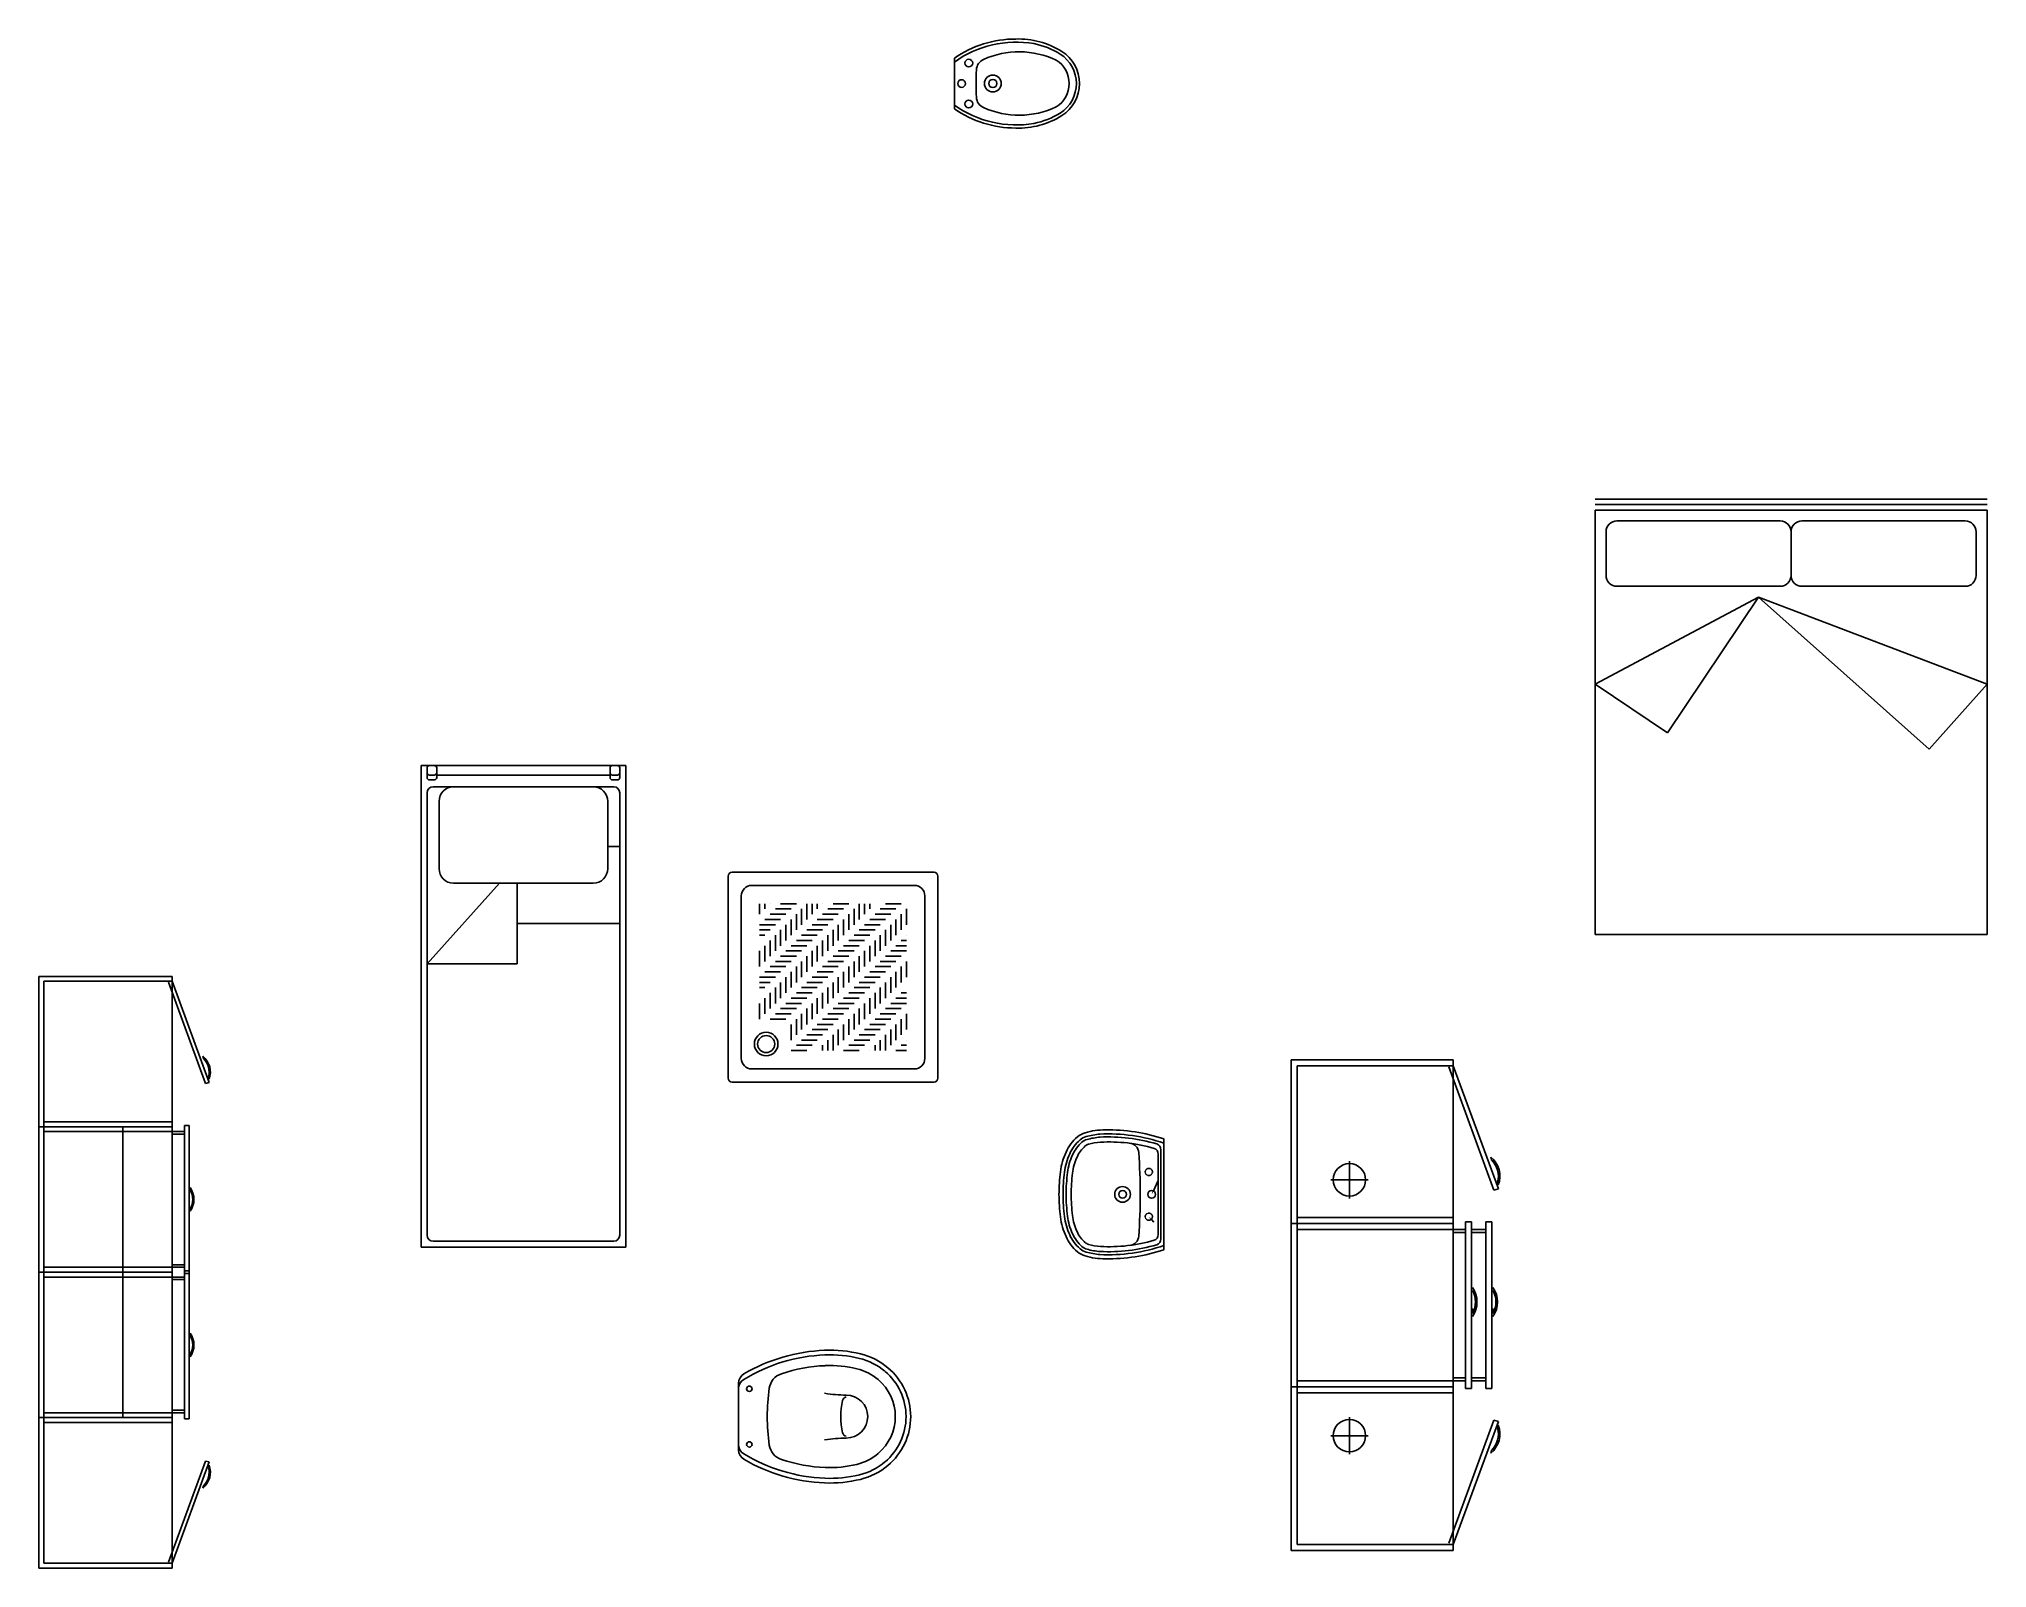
# Model space of a CAD drawing. Header units: inches. Extents: x 1406 to 6870, y 1476 to 2468.
# Drawn here: x 6061 to 6870, y 1476 to 2111 of the extents above.
import ezdxf

# ---------------------------------------------------------------- set-up
doc = ezdxf.new("R2010")
doc.units = ezdxf.units.IN
doc.header["$MEASUREMENT"] = 0
doc.linetypes.add('HIDDEN', pattern=[0.375, 0.25, -0.125])
for name, color, linetype in [('arredi bagno', 2, 'Continuous'), ('camera doppia', 2, 'Continuous'), ('camera singola', 6, 'Continuous')]:
    doc.layers.add(name, color=color, linetype=linetype)

# ---------------------------------------------------------------- blocks, each defined once
blk = doc.blocks.new('9')
for p, q in [((-42.5, -200), (-42.5, 0)), ((42.5, 0), (-42.5, 0)), ((42.5, -200), (42.5, 0)), ((-40, -5.01), (-40, -1)), ((-37, -4), (-39, -4)), ((-39, -6.01), (-37, -6.01)), ((-36, -5.01), (-36, -1)), ((36, -4), (-36, -4)), ((36, -5.01), (36, -1)), ((37, -4), (39, -4)), ((39, -6.01), (37, -6.01)), ((40, -5.01), (40, -1)), ((-40, -195), (-40, -11.35)), ((37.5, -8.85), (-37.5, -8.85)), ((-35, -42.85), (-35, -14.85)), ((35, -42.85), (35, -14.85)), ((40, -195), (40, -11.35)), ((35, -33.63), (40, -33.63)), ((-9.87, -48.85), (-40, -82.39)), ((-29, -48.85), (29, -48.85)), ((-2.63, -48.85), (-2.63, -82.39)), ((-2.63, -65.63), (40, -65.63)), ((40, -65.63), (40, -65.63)), ((40, -65.63), (40, -65.63)), ((40, -65.63), (40, -65.63)), ((40, -65.63), (40, -65.63)), ((40, -65.63), (40, -65.63)), ((40, -65.63), (40, -65.63)), ((40, -65.63), (40, -65.63)), ((40, -65.63), (40, -65.63)), ((40, -65.63), (40, -65.63)), ((40, -65.63), (40, -65.63)), ((40, -65.63), (40, -65.63)), ((40, -65.63), (40, -65.63)), ((40, -65.63), (40, -65.63)), ((40, -65.63), (40, -65.63)), ((40, -65.63), (40, -65.63)), ((40, -65.63), (40, -65.63)), ((40, -65.63), (40, -65.63)), ((40, -65.63), (40, -65.63)), ((40, -65.63), (40, -65.63)), ((40, -65.63), (40, -65.63)), ((40, -65.63), (40, -65.63)), ((40, -65.63), (40, -65.63)), ((40, -65.63), (40, -65.63)), ((40, -65.63), (40, -65.63)), ((40, -65.63), (40, -65.63)), ((40, -65.63), (40, -65.63)), ((40, -65.63), (40, -65.63)), ((40, -65.63), (40, -65.63)), ((40, -65.63), (40, -65.63)), ((40, -65.63), (40, -65.63)), ((40, -65.63), (40, -65.63)), ((40, -65.63), (40, -65.63)), ((40, -65.63), (40, -65.63)), ((40, -65.63), (40, -65.63)), ((40, -65.63), (40, -65.63)), ((40, -65.63), (40, -65.63)), ((40, -65.63), (40, -65.63)), ((40, -65.63), (40, -65.63)), ((40, -65.63), (40, -65.63)), ((40, -65.63), (40, -65.63)), ((40, -65.63), (40, -65.63)), ((40, -65.63), (40, -65.63)), ((40, -65.63), (40, -65.63)), ((40, -65.63), (40, -65.63)), ((40, -65.63), (40, -65.63)), ((40, -65.63), (40, -65.63)), ((40, -65.63), (40, -65.63)), ((40, -65.63), (40, -65.63)), ((40, -65.63), (40, -65.63)), ((40, -65.63), (40, -65.63)), ((40, -65.63), (40, -65.63)), ((-40, -82.39), (-2.63, -82.39)), ((42.5, -200), (-42.5, -200)), ((37.5, -197.5), (-37.5, -197.5))]:
    blk.add_line(p, q)
for centre, radius, start, end in [((-39, -1), 1, 90, 180), ((-37, -1), 1, 0, 90), ((37, -1), 1, 90, 180), ((39, -1), 1, 0, 90), ((-39, -3), 1, 180, 270), ((-39, -5.01), 1, 180, 270), ((-37, -3), 1, 270, 0), ((-37, -5.01), 1, 270, 0), ((37, -3), 1, 180, 270), ((37, -5.01), 1, 180, 270), ((39, -3), 1, 270, 0), ((39, -5.01), 1, 270, 0), ((-37.5, -11.35), 2.5, 90, 180), ((-29, -14.85), 6, 90, 180), ((29, -14.85), 6, 0, 90), ((37.5, -11.35), 2.5, 0, 90), ((-29, -42.85), 6, 180, 270), ((29, -42.85), 6, 270, 0), ((40, -65.63), 0.00001, 0, 90), ((40, -65.63), 0.00001, 270, 0), ((40, -65.63), 0.00001, 180, 270), ((40, -65.63), 0.00001, 90, 180), ((40, -65.63), 0.00001, 0, 90), ((40, -65.63), 0.00001, 90, 180), ((40, -65.63), 0.00001, 180, 270), ((40, -65.63), 0.00001, 270, 0), ((40, -65.63), 0.00001, 0, 90), ((40, -65.63), 0.00001, 270, 0), ((40, -65.63), 0.00001, 180, 270), ((40, -65.63), 0.00001, 0, 90), ((40, -65.63), 0.00001, 90, 180), ((40, -65.63), 0.00001, 180, 270), ((40, -65.63), 0.00001, 270, 0), ((40, -65.63), 0.00001, 0, 90), ((40, -65.63), 0.00001, 90, 180), ((40, -65.63), 0.00001, 90, 180), ((40, -65.63), 0.00001, 62.53417, 180), ((40, -65.63), 0.00001, 0, 62.53417), ((40, -65.63), 0.00001, 62.53417, 180), ((40, -65.63), 0.00001, 0, 62.53417), ((40, -65.63), 0.00001, 0, 62.53417), ((40, -65.63), 0.00001, 0, 62.53417), ((40, -65.63), 0.00001, 242.53417, 0), ((40, -65.63), 0.00001, 180, 242.53417), ((40, -65.63), 0.00001, 242.53417, 0), ((40, -65.63), 0.00001, 180, 242.53417), ((40, -65.63), 0.00001, 242.53417, 0), ((40, -65.63), 0.00001, 62.53417, 180), ((40, -65.63), 0.00001, 0, 62.53417), ((40, -65.63), 0.00001, 242.53417, 0), ((40, -65.63), 0.00001, 180, 242.53417), ((40, -65.63), 0.00003, 242.53417, 0), ((40, -65.63), 0.00003, 242.53417, 0), ((40, -65.63), 0.00003, 180, 242.53417), ((40, -65.63), 0.00003, 62.53417, 180), ((40, -65.63), 0.00003, 0, 62.53417), ((-37.5, -195), 2.5, 180, 270), ((37.5, -195), 2.5, 270, 0)]:
    blk.add_arc(centre, radius, start, end)

msp = doc.modelspace()

# ---------------------------------------------------------------- linework, layer by layer
at = {"layer": 'arredi bagno', "linetype": 'Continuous'}
for p, q in [((6441.3, 2082.18), (6441.3, 2103.17)), ((6347.38, 1763.59), (6347.38, 1679.77)), ((6432.84, 1765.23), (6349.02, 1765.23)), ((6434.48, 1679.77), (6434.48, 1763.59)), ((6352.83, 1755.43), (6352.83, 1687.93)), ((6424.68, 1759.78), (6357.18, 1759.78)), ((6429.03, 1687.93), (6429.03, 1755.43)), ((6360.45, 1752.16), (6360.45, 1747.81)), ((6362.62, 1752.16), (6362.62, 1749.99)), ((6371.33, 1747.81), (6364.8, 1747.81)), ((6373.51, 1749.99), (6366.98, 1749.99)), ((6375.69, 1752.16), (6369.16, 1752.16)), ((6375.69, 1747.81), (6375.69, 1741.28)), ((6377.87, 1749.99), (6377.87, 1743.45)), ((6380.04, 1752.16), (6380.04, 1745.63)), ((6382.22, 1752.16), (6382.22, 1747.81)), ((6384.4, 1752.16), (6384.4, 1749.99)), ((6393.11, 1747.81), (6386.57, 1747.81)), ((6395.28, 1749.99), (6388.75, 1749.99)), ((6397.46, 1752.16), (6390.93, 1752.16)), ((6397.46, 1747.81), (6397.46, 1741.28)), ((6399.64, 1749.99), (6399.64, 1743.45)), ((6401.82, 1752.16), (6401.82, 1745.63)), ((6403.99, 1752.16), (6403.99, 1747.81)), ((6406.17, 1752.16), (6406.17, 1749.99)), ((6414.88, 1747.81), (6408.35, 1747.81)), ((6417.06, 1749.99), (6410.53, 1749.99)), ((6419.23, 1752.16), (6412.7, 1752.16)), ((6419.23, 1747.81), (6419.23, 1741.28)), ((6421.41, 1749.99), (6421.41, 1743.45)), ((6366.98, 1743.45), (6360.45, 1743.45)), ((6364.8, 1741.28), (6360.45, 1741.28)), ((6360.45, 1739.1), (6362.62, 1739.1)), ((6369.16, 1745.63), (6362.62, 1745.63)), ((6366.98, 1739.1), (6366.98, 1732.57)), ((6369.16, 1741.28), (6369.16, 1734.75)), ((6371.33, 1743.45), (6371.33, 1736.92)), ((6373.51, 1745.63), (6373.51, 1739.1)), ((6384.4, 1739.1), (6377.87, 1739.1)), ((6386.57, 1741.28), (6380.04, 1741.28)), ((6388.75, 1743.45), (6382.22, 1743.45)), ((6390.93, 1745.63), (6384.4, 1745.63)), ((6388.75, 1739.1), (6388.75, 1732.57)), ((6390.93, 1741.28), (6390.93, 1734.75)), ((6393.11, 1743.45), (6393.11, 1736.92)), ((6395.28, 1745.63), (6395.28, 1739.1)), ((6406.17, 1739.1), (6399.64, 1739.1)), ((6408.35, 1741.28), (6401.82, 1741.28)), ((6410.53, 1743.45), (6403.99, 1743.45)), ((6412.7, 1745.63), (6406.17, 1745.63)), ((6410.53, 1739.1), (6410.53, 1732.57)), ((6412.7, 1741.28), (6412.7, 1734.75)), ((6414.88, 1743.45), (6414.88, 1736.92)), ((6417.06, 1745.63), (6417.06, 1739.1)), ((6360.45, 1732.57), (6360.45, 1726.04)), ((6362.62, 1734.75), (6362.62, 1728.21)), ((6364.8, 1736.92), (6364.8, 1730.39)), ((6377.87, 1732.57), (6371.33, 1732.57)), ((6380.04, 1734.75), (6373.51, 1734.75)), ((6382.22, 1736.92), (6375.69, 1736.92)), ((6382.22, 1732.57), (6382.22, 1726.04)), ((6384.4, 1734.75), (6384.4, 1728.21)), ((6386.57, 1736.92), (6386.57, 1730.39)), ((6399.64, 1732.57), (6393.11, 1732.57)), ((6401.82, 1734.75), (6395.28, 1734.75)), ((6403.99, 1736.92), (6397.46, 1736.92)), ((6403.99, 1732.57), (6403.99, 1726.04)), ((6406.17, 1734.75), (6406.17, 1728.21)), ((6408.35, 1736.92), (6408.35, 1730.39)), ((6421.41, 1732.57), (6414.88, 1732.57)), ((6417.06, 1734.75), (6421.41, 1734.75)), ((6419.23, 1736.92), (6421.41, 1736.92)), ((6369.16, 1723.86), (6362.62, 1723.86)), ((6371.33, 1726.04), (6364.8, 1726.04)), ((6373.51, 1728.21), (6366.98, 1728.21)), ((6375.69, 1730.39), (6369.16, 1730.39)), ((6373.51, 1723.86), (6373.51, 1717.33)), ((6375.69, 1726.04), (6375.69, 1719.5)), ((6377.87, 1728.21), (6377.87, 1721.68)), ((6380.04, 1730.39), (6380.04, 1723.86)), ((6390.93, 1723.86), (6384.4, 1723.86)), ((6393.11, 1726.04), (6386.57, 1726.04)), ((6395.28, 1728.21), (6388.75, 1728.21)), ((6397.46, 1730.39), (6390.93, 1730.39)), ((6395.28, 1723.86), (6395.28, 1717.33)), ((6397.46, 1726.04), (6397.46, 1719.5)), ((6399.64, 1728.21), (6399.64, 1721.68)), ((6401.82, 1730.39), (6401.82, 1723.86)), ((6412.7, 1723.86), (6406.17, 1723.86)), ((6414.88, 1726.04), (6408.35, 1726.04)), ((6417.06, 1728.21), (6410.53, 1728.21)), ((6419.23, 1730.39), (6412.7, 1730.39)), ((6417.06, 1723.86), (6417.06, 1717.33)), ((6419.23, 1726.04), (6419.23, 1719.5)), ((6421.41, 1728.21), (6421.41, 1721.68)), ((6366.98, 1721.68), (6360.45, 1721.68)), ((6364.8, 1719.5), (6360.45, 1719.5)), ((6360.45, 1717.33), (6362.62, 1717.33)), ((6364.8, 1715.15), (6364.8, 1708.62)), ((6366.98, 1717.33), (6366.98, 1710.8)), ((6369.16, 1719.5), (6369.16, 1712.97)), ((6371.33, 1721.68), (6371.33, 1715.15)), ((6382.22, 1715.15), (6375.69, 1715.15)), ((6384.4, 1717.33), (6377.87, 1717.33)), ((6386.57, 1719.5), (6380.04, 1719.5)), ((6388.75, 1721.68), (6382.22, 1721.68)), ((6386.57, 1715.15), (6386.57, 1708.62)), ((6388.75, 1717.33), (6388.75, 1710.8)), ((6390.93, 1719.5), (6390.93, 1712.97)), ((6393.11, 1721.68), (6393.11, 1715.15)), ((6403.99, 1715.15), (6397.46, 1715.15)), ((6406.17, 1717.33), (6399.64, 1717.33)), ((6408.35, 1719.5), (6401.82, 1719.5)), ((6410.53, 1721.68), (6403.99, 1721.68)), ((6408.35, 1715.15), (6408.35, 1708.62)), ((6410.53, 1717.33), (6410.53, 1710.8)), ((6412.7, 1719.5), (6412.7, 1712.97)), ((6414.88, 1721.68), (6414.88, 1715.15)), ((6419.23, 1715.15), (6421.41, 1715.15)), ((6360.45, 1710.8), (6360.45, 1704.26)), ((6362.62, 1712.97), (6362.62, 1706.44)), ((6373.51, 1706.44), (6366.98, 1706.44)), ((6375.69, 1708.62), (6369.16, 1708.62)), ((6377.87, 1710.8), (6371.33, 1710.8)), ((6380.04, 1712.97), (6373.51, 1712.97)), ((6377.87, 1706.44), (6377.87, 1699.91)), ((6380.04, 1708.62), (6380.04, 1702.09)), ((6382.22, 1710.8), (6382.22, 1704.26)), ((6384.4, 1712.97), (6384.4, 1706.44)), ((6395.28, 1706.44), (6388.75, 1706.44)), ((6397.46, 1708.62), (6390.93, 1708.62)), ((6399.64, 1710.8), (6393.11, 1710.8)), ((6401.82, 1712.97), (6395.28, 1712.97)), ((6399.64, 1706.44), (6399.64, 1699.91)), ((6401.82, 1708.62), (6401.82, 1702.09)), ((6403.99, 1710.8), (6403.99, 1704.26)), ((6406.17, 1712.97), (6406.17, 1706.44)), ((6417.06, 1706.44), (6410.53, 1706.44)), ((6419.23, 1708.62), (6412.7, 1708.62)), ((6421.41, 1710.8), (6414.88, 1710.8)), ((6417.06, 1712.97), (6421.41, 1712.97)), ((6421.41, 1712.97), (6419.23, 1712.97)), ((6421.41, 1706.44), (6421.41, 1699.91)), ((6371.33, 1704.26), (6364.8, 1704.26)), ((6373.51, 1702.09), (6373.51, 1695.55)), ((6375.69, 1704.26), (6375.69, 1697.73)), ((6388.75, 1699.91), (6382.22, 1699.91)), ((6390.93, 1702.09), (6384.4, 1702.09)), ((6393.11, 1704.26), (6386.57, 1704.26)), ((6393.11, 1699.91), (6393.11, 1693.38)), ((6395.28, 1702.09), (6395.28, 1695.55)), ((6397.46, 1704.26), (6397.46, 1697.73)), ((6410.53, 1699.91), (6403.99, 1699.91)), ((6412.7, 1702.09), (6406.17, 1702.09)), ((6414.88, 1704.26), (6408.35, 1704.26)), ((6414.88, 1699.91), (6414.88, 1693.38)), ((6417.06, 1702.09), (6417.06, 1695.55)), ((6419.23, 1704.26), (6419.23, 1697.73)), ((6380.04, 1691.2), (6373.51, 1691.2)), ((6382.22, 1693.38), (6375.69, 1693.38)), ((6384.4, 1695.55), (6377.87, 1695.55)), ((6386.57, 1697.73), (6380.04, 1697.73)), ((6386.57, 1693.38), (6386.57, 1691.2)), ((6388.75, 1695.55), (6388.75, 1691.2)), ((6390.93, 1697.73), (6390.93, 1691.2)), ((6401.82, 1691.2), (6395.28, 1691.2)), ((6403.99, 1693.38), (6397.46, 1693.38)), ((6406.17, 1695.55), (6399.64, 1695.55)), ((6408.35, 1697.73), (6401.82, 1697.73)), ((6408.35, 1693.38), (6408.35, 1691.2)), ((6410.53, 1695.55), (6410.53, 1691.2)), ((6412.7, 1697.73), (6412.7, 1691.2)), ((6421.41, 1691.2), (6417.06, 1691.2)), ((6421.41, 1693.38), (6419.23, 1693.38)), ((6357.18, 1683.58), (6424.68, 1683.58)), ((6349.02, 1678.14), (6432.84, 1678.14)), ((6527.03, 1650.04), (6527.03, 1613.01)), ((6528.29, 1654.51), (6528.29, 1608.54)), ((6525.94, 1648.19), (6525.94, 1614.86)), ((6523.89, 1633.04), (6525.73, 1636.99)), ((6523.16, 1621.02), (6524.14, 1619.98)), ((6351.72, 1525.38), (6351.72, 1553.12))]:
    msp.add_line(p, q, dxfattribs=at)
for points in [[(6441.3, 2082.18, 0.152933), (6466.78, 2074.19, 0.149877), (6485.88, 2079.34, 0.552856), (6485.88, 2106.01, 0.149877), (6466.78, 2111.16, 0.152933), (6441.3, 2103.17)], [(6441.3, 2083.75, 0.200046), (6474.34, 2076.11, 0.090745), (6485.19, 2080.44, 0.552856), (6485.19, 2104.91, 0.090745), (6474.34, 2109.24, 0.200046), (6441.3, 2101.6, 0.189626)], [(6528.29, 1654.51, 0.086853), (6503.95, 1658.27, 0.068728), (6495.57, 1657.12, 0.110772), (6492.35, 1655.38, 0.10752), (6487.65, 1649.08, 0.075986), (6485.35, 1640.93, 0.028338), (6484.72, 1631.52, 0.028338), (6485.35, 1622.12, 0.075986), (6487.65, 1613.97, 0.10752), (6492.35, 1607.67, 0.110772), (6495.57, 1605.93, 0.068728), (6503.95, 1604.77, 0.086853), (6528.29, 1608.54)], [(6528.29, 1652.74, 0.098082), (6501.68, 1656.51, 0.049202), (6496.02, 1655.51, 0.110772), (6493.45, 1654.12, 0.10752), (6489.17, 1648.39, 0.075986), (6487.01, 1640.72, 0.028287), (6486.4, 1631.52, 0.028287), (6487.01, 1622.33, 0.075986), (6489.17, 1614.66, 0.10752), (6493.45, 1608.93, 0.110772), (6496.02, 1607.54, 0.049202), (6501.68, 1606.54, 0.098082), (6528.29, 1610.31, 0.099244)]]:
    msp.add_lwpolyline(points, format="xyb", dxfattribs=at)
at = {"layer": 'arredi bagno', "linetype": 'Continuous', "const_width": 0.0544}
for points in [[(6364.8, 1752.19, 1), (6364.8, 1752.14, 1)], [(6386.57, 1752.19, 1), (6386.57, 1752.14, 1)], [(6408.35, 1752.19, 1), (6408.35, 1752.14, 1)], [(6421.41, 1739.13, 1), (6421.41, 1739.07, 1)], [(6360.45, 1736.95, 1), (6360.45, 1736.9, 1)], [(6360.45, 1715.18, 1), (6360.45, 1715.12, 1)], [(6421.41, 1717.35, 1), (6421.41, 1717.3, 1)], [(6384.4, 1691.23, 1), (6384.4, 1691.17, 1)], [(6406.17, 1691.23, 1), (6406.17, 1691.17, 1)], [(6421.41, 1695.58, 1), (6421.41, 1695.53, 1)]]:
    msp.add_lwpolyline(points, format="xyb", close=True, dxfattribs=at)
at = {"layer": 'arredi bagno', "linetype": 'Continuous'}
for centre, radius in [((6447.29, 2101.17), 1.6), ((6457.28, 2092.68), 3.5), ((6444.29, 2092.68), 1.6), ((6457.28, 2092.68), 1.7), ((6447.29, 2084.18), 1.6), ((6363.17, 1693.92), 4.9), ((6363.17, 1693.92), 3.54), ((6511.1, 1631.52), 3.25), ((6511.1, 1631.52), 1.58), ((6523.18, 1631.52), 1.63), ((6356.19, 1550.79), 1.12), ((6356.19, 1527.71), 1.12)]:
    msp.add_circle(centre, radius, dxfattribs=at)
at = {"layer": 'arredi bagno', "linetype": 'HIDDEN'}
for centre in [(6522.02, 1640.81), (6522.02, 1622.24)]:
    msp.add_circle(centre, 1.49, dxfattribs=at)
at = {"layer": 'arredi bagno', "linetype": 'Continuous'}
for centre, radius, start, end in [((6455.43, 2098.11), 5, 114.26925, 177.04644), ((6468.17, 2069.83), 36.01, 64.64164, 114.26925), ((6560.7, 2092.68), 110.41, 177.04644, 180), ((6477.51, 2092.68), 11.45, 0, 57.87253), ((6560.7, 2092.68), 110.41, 180, 182.95356), ((6455.43, 2087.24), 5, 182.95356, 245.73075), ((6477.51, 2092.68), 11.45, 302.12747, 0), ((6468.17, 2115.52), 36.01, 245.73075, 295.35836), ((6349.02, 1763.59), 1.63, 90, 180), ((6432.84, 1763.59), 1.63, 0, 90), ((6357.18, 1755.43), 4.35, 90, 180), ((6424.68, 1755.43), 4.35, 0, 90), ((6357.18, 1687.93), 4.35, 180, 270), ((6424.68, 1687.93), 4.35, 270, 0), ((6349.02, 1679.77), 1.63, 180, 270), ((6432.84, 1679.77), 1.63, 270, 0), ((6504.48, 1641.43), 15.56, 131.01064, 155.55812), ((6504.48, 1641.43), 13.47, 131.01064, 155.55812), ((6497.83, 1649.07), 5.43, 105.7266, 131.01064), ((6497.83, 1649.07), 3.34, 105.7266, 131.01064), ((6503.95, 1627.34), 28, 94.48664, 105.7266), ((6503.95, 1627.34), 25.91, 94.53721, 105.7266), ((6505.46, 1586.87), 68.49, 73.1812, 93.0967), ((6505.46, 1586.74), 66.54, 73.66915, 93.06848), ((6513.65, 1648.61), 4.18, 4.25399, 82.53885), ((6523.44, 1648.19), 2.51, 0, 72.96927), ((6524.52, 1650.04), 2.51, 0, 72.50086), ((6513.16, 1637.48), 25.1, 155.55812, 172.93953), ((6513.16, 1637.48), 23.01, 155.55812, 172.93953), ((6283.95, 1631.52), 234.51, 355.74601, 4.25399), ((6567.94, 1630.7), 80.29, 172.93953, 179.41163), ((6567.94, 1630.7), 78.2, 172.93953, 179.39591), ((6567.94, 1632.35), 80.29, 180.58837, 187.06047), ((6567.94, 1632.35), 78.2, 180.60409, 187.06047), ((6513.16, 1625.56), 25.1, 187.06047, 204.44188), ((6513.16, 1625.56), 23.01, 187.06047, 204.44188), ((6504.48, 1621.62), 15.56, 204.44188, 228.98936), ((6504.48, 1621.62), 13.47, 204.44188, 228.98936), ((6497.83, 1613.98), 5.43, 228.98936, 254.2734), ((6497.83, 1613.98), 3.34, 228.98936, 254.2734), ((6503.95, 1635.7), 25.91, 254.2734, 265.46279), ((6505.46, 1676.18), 68.49, 266.9033, 286.8188), ((6505.46, 1676.31), 66.54, 266.93152, 286.33085), ((6513.65, 1614.44), 4.18, 277.46115, 355.74601), ((6523.44, 1614.86), 2.51, 287.03073, 0), ((6524.52, 1613.01), 2.51, 287.49914, 0), ((6503.95, 1635.7), 28, 254.2734, 265.51336), ((6390.25, 1495.07), 69.84, 92.23964, 121.40514), ((6390.25, 1495.07), 71.77, 92.23964, 120.40471), ((6389.56, 1512.75), 54.08, 76.33918, 92.23964), ((6389.56, 1512.75), 52.15, 76.33918, 92.23964), ((6395.72, 1538.12), 26.04, 49.90917, 76.33918), ((6395.72, 1538.12), 27.97, 49.90917, 76.33918), ((6356.19, 1553.12), 4.47, 120.40471, 180), ((6356.19, 1550.87), 4.47, 121.40514, 180), ((6371.84, 1550), 7.44, 108.52865, 171.80114), ((6390.25, 1495.07), 65.37, 92.23964, 108.52865), ((6389.56, 1512.75), 47.68, 76.33918, 92.23964), ((6395.72, 1538.12), 21.57, 49.90917, 76.33918), ((6396.68, 1539.25), 20.09, 310.09083, 49.90917), ((6396.68, 1539.25), 24.56, 310.09083, 49.90917), ((6396.68, 1539.25), 26.49, 310.09083, 49.90917), ((6446.43, 1539.25), 82.8, 171.80114, 188.19886), ((6396.38, 1602.14), 53.96, 260.47272, 270), ((6424.66, 1539.25), 30.52, 167.31962, 192.68038), ((6396.81, 1545.52), 1.97, 102.68038, 167.31962), ((6396.38, 1539.25), 8.93, 270, 90), ((6396.38, 1476.36), 53.96, 90, 99.52728), ((6396.81, 1532.98), 1.97, 192.68038, 257.31962), ((6356.19, 1527.64), 4.47, 180, 238.59486), ((6356.19, 1525.38), 4.47, 180, 239.59529), ((6390.25, 1583.43), 69.84, 238.59486, 267.76036), ((6390.25, 1583.43), 71.77, 239.59529, 267.76036), ((6371.84, 1528.5), 7.44, 188.19886, 251.47135), ((6390.25, 1583.43), 65.37, 251.47135, 267.76036), ((6395.72, 1540.38), 21.57, 283.66082, 310.09083), ((6395.72, 1540.38), 26.04, 283.66082, 310.09083), ((6389.56, 1565.75), 54.08, 267.76036, 283.66082), ((6389.56, 1565.75), 52.15, 267.76036, 283.66082), ((6389.56, 1565.75), 47.68, 267.76036, 283.66082), ((6395.72, 1540.38), 27.97, 283.66082, 310.09083)]:
    msp.add_arc(centre, radius, start, end, dxfattribs=at)
for points in [[(6524.14, 1632.92), (6523.63, 1633.16), (6523.18, 1631.52)], [(6522.96, 1620.83), (6523.37, 1621.21), (6522.02, 1622.24)]]:
    msp.add_solid(points, dxfattribs=at)
at = {"layer": 'camera doppia'}
for p, q in [((6869.97, 1920.11), (6707.3, 1920.11)), ((6707.3, 1917.85), (6869.97, 1917.85)), ((6707.3, 1915.59), (6869.97, 1915.59)), ((6707.3, 1739.37), (6707.3, 1915.59)), ((6716.34, 1911.07), (6784.12, 1911.07)), ((6793.15, 1911.07), (6860.93, 1911.07)), ((6869.97, 1915.59), (6869.97, 1739.37)), ((6711.82, 1888.48), (6711.82, 1906.56)), ((6788.63, 1888.48), (6788.63, 1906.56)), ((6865.45, 1906.56), (6865.45, 1888.48)), ((6707.3, 1843.3), (6775.08, 1879.44)), ((6716.34, 1883.96), (6784.12, 1883.96)), ((6737.32, 1823.16), (6775.08, 1879.44)), ((6775.08, 1879.44), (6869.97, 1843.3)), ((6775.08, 1879.44), (6845.92, 1816.31)), ((6793.15, 1883.96), (6860.93, 1883.96)), ((6707.3, 1843.3), (6737.32, 1823.16)), ((6845.92, 1816.31), (6869.97, 1843.3)), ((6869.97, 1739.37), (6707.3, 1739.37)), ((6061.29, 1476.38), (6061.29, 1722.02)), ((6061.29, 1722.02), (6116.56, 1722.02)), ((6063.34, 1478.42), (6063.34, 1719.97)), ((6063.34, 1719.97), (6116.56, 1719.97)), ((6130.44, 1677.59), (6115.08, 1719.58)), ((6116.56, 1722.02), (6116.56, 1476.38)), ((6116.56, 1719.97), (6131.93, 1677.98)), ((6129.63, 1687.9), (6129.38, 1688.82)), ((6130.44, 1677.59), (6131.93, 1677.98)), ((6131.92, 1679.33), (6131.68, 1680.25)), ((6116.56, 1659.59), (6061.29, 1659.59)), ((6116.56, 1661.63), (6063.34, 1661.63)), ((6096.09, 1659.59), (6096.09, 1538.81)), ((6116.56, 1659.59), (6096.09, 1659.59)), ((6121.67, 1660.1), (6121.67, 1598.69)), ((6123.71, 1660.1), (6121.67, 1660.1)), ((6123.71, 1660.1), (6123.71, 1598.69)), ((6116.56, 1657.54), (6063.34, 1657.54)), ((6116.56, 1657.54), (6121.67, 1657.54)), ((6116.56, 1656.52), (6121.67, 1656.52)), ((6124.06, 1633.35), (6124.06, 1634.3)), ((6124.06, 1624.48), (6124.06, 1625.43)), ((6116.56, 1601.24), (6063.34, 1601.24)), ((6116.56, 1602.27), (6121.67, 1602.27)), ((6116.56, 1601.24), (6121.67, 1601.24)), ((6116.56, 1599.2), (6061.29, 1599.2)), ((6116.56, 1597.15), (6063.34, 1597.15)), ((6116.56, 1597.15), (6121.67, 1597.15)), ((6116.56, 1596.13), (6121.67, 1596.13)), ((6121.67, 1538.3), (6121.67, 1599.71)), ((6123.71, 1599.71), (6121.67, 1599.71)), ((6123.71, 1598.69), (6121.67, 1598.69)), ((6123.71, 1538.3), (6123.71, 1599.71)), ((6124.06, 1573.92), (6124.06, 1572.96)), ((6124.06, 1565.05), (6124.06, 1564.09)), ((6116.56, 1538.81), (6061.29, 1538.81)), ((6116.56, 1540.86), (6063.34, 1540.86)), ((6116.56, 1536.76), (6063.34, 1536.76)), ((6116.56, 1538.81), (6096.09, 1538.81)), ((6116.56, 1541.88), (6121.67, 1541.88)), ((6116.56, 1540.86), (6121.67, 1540.86)), ((6123.71, 1538.3), (6121.67, 1538.3)), ((6130.44, 1520.81), (6115.08, 1478.82)), ((6116.56, 1478.42), (6131.93, 1520.41)), ((6130.44, 1520.81), (6131.93, 1520.41)), ((6131.92, 1519.06), (6131.68, 1518.14)), ((6129.63, 1510.5), (6129.38, 1509.57)), ((6116.56, 1476.38), (6061.29, 1476.38)), ((6116.56, 1478.42), (6063.34, 1478.42))]:
    msp.add_line(p, q, dxfattribs=at)
for centre, radius, start, end in [((6716.34, 1906.56), 4.52, 90, 180), ((6784.12, 1906.56), 4.52, 0, 90), ((6793.15, 1906.56), 4.52, 90, 180), ((6860.93, 1906.56), 4.52, 0, 90), ((6716.34, 1888.48), 4.52, 180, 270), ((6784.12, 1888.48), 4.52, 270, 0), ((6793.15, 1888.48), 4.52, 180, 270), ((6860.93, 1888.48), 4.52, 270, 0), ((6123.91, 1682.27), 8.54, 339.87563, 50.12437), ((6123.91, 1682.27), 8.03, 345.46438, 44.53562), ((6117.08, 1629.39), 8.54, 324.87563, 35.12437), ((6117.08, 1629.39), 8.03, 330.46438, 29.53562), ((6117.08, 1569), 8.54, 324.87563, 35.12437), ((6117.08, 1569), 8.03, 330.46438, 29.53562), ((6123.91, 1516.13), 8.54, 309.87563, 20.12437), ((6123.91, 1516.13), 8.03, 315.46438, 14.53562)]:
    msp.add_arc(centre, radius, start, end, dxfattribs=at)
at = {"layer": 'camera singola'}
for p, q in [((6581.12, 1483.68), (6581.12, 1687.38)), ((6581.12, 1687.38), (6648.4, 1687.38)), ((6583.61, 1486.17), (6583.61, 1684.89)), ((6583.61, 1684.89), (6648.4, 1684.89)), ((6665.3, 1633.3), (6646.59, 1684.41)), ((6648.4, 1483.68), (6648.4, 1687.38)), ((6648.4, 1684.89), (6667.1, 1633.78)), ((6605.28, 1629.81), (6605.28, 1645.29)), ((6664.3, 1645.85), (6664, 1646.97)), ((6613.02, 1637.55), (6597.54, 1637.55)), ((6665.3, 1633.3), (6667.1, 1633.78)), ((6667.1, 1635.42), (6666.8, 1636.54)), ((6581.12, 1619.48), (6648.4, 1619.48)), ((6583.61, 1621.97), (6648.4, 1621.97)), ((6648.4, 1619.48), (6623.48, 1619.48)), ((6653.44, 1620.11), (6653.44, 1550.96)), ((6655.93, 1620.11), (6653.44, 1620.11)), ((6655.93, 1620.11), (6655.93, 1550.96)), ((6664.44, 1620.11), (6661.95, 1620.11)), ((6661.95, 1620.11), (6661.95, 1550.96)), ((6664.44, 1620.11), (6664.44, 1550.96)), ((6583.61, 1616.99), (6648.4, 1616.99)), ((6648.4, 1616.99), (6653.44, 1616.99)), ((6648.4, 1615.74), (6653.44, 1615.74)), ((6655.73, 1616.99), (6661.95, 1616.99)), ((6655.73, 1615.74), (6661.95, 1615.74)), ((6656.35, 1582.93), (6656.35, 1584.1)), ((6664.86, 1582.93), (6664.86, 1584.1)), ((6583.61, 1554.07), (6648.4, 1554.07)), ((6648.4, 1555.32), (6653.44, 1555.32)), ((6648.4, 1554.07), (6653.44, 1554.07)), ((6655.73, 1555.32), (6661.95, 1555.32)), ((6655.73, 1554.07), (6661.95, 1554.07)), ((6581.12, 1551.58), (6648.4, 1551.58)), ((6583.61, 1549.09), (6648.4, 1549.09)), ((6648.4, 1551.58), (6623.48, 1551.58)), ((6655.93, 1550.96), (6653.44, 1550.96)), ((6664.44, 1550.96), (6661.95, 1550.96)), ((6605.28, 1539.07), (6605.28, 1523.59)), ((6665.3, 1537.77), (6646.59, 1486.66)), ((6648.4, 1486.17), (6667.1, 1537.28)), ((6665.3, 1537.77), (6667.1, 1537.28)), ((6613.02, 1531.33), (6597.54, 1531.33)), ((6667.1, 1535.64), (6666.8, 1534.52)), ((6664.3, 1525.22), (6664, 1524.09)), ((6581.12, 1483.68), (6648.4, 1483.68)), ((6583.61, 1486.17), (6648.4, 1486.17))]:
    msp.add_line(p, q, dxfattribs=at)
for centre in [(6605.28, 1637.55), (6605.28, 1531.33)]:
    msp.add_circle(centre, 6.74, dxfattribs=at)
for centre, radius, start, end in [((6657.34, 1639), 10.39, 339.87563, 50.12437), ((6657.34, 1639), 9.77, 345.46438, 44.53562), ((6647.85, 1586.83), 10.39, 324.87563, 35.12437), ((6647.85, 1586.83), 9.77, 330.46438, 29.53562), ((6656.36, 1586.83), 10.39, 324.87563, 35.12437), ((6656.36, 1586.83), 9.77, 330.46438, 29.53562), ((6657.34, 1532.07), 10.39, 309.87563, 20.12437), ((6657.34, 1532.07), 9.77, 315.46438, 14.53562)]:
    msp.add_arc(centre, radius, start, end, dxfattribs=at)

# ---------------------------------------------------------------- block references
msp.add_blockref('9', (6262.39, 1809.56), dxfattribs=at)

doc.saveas('drawing.dxf')
